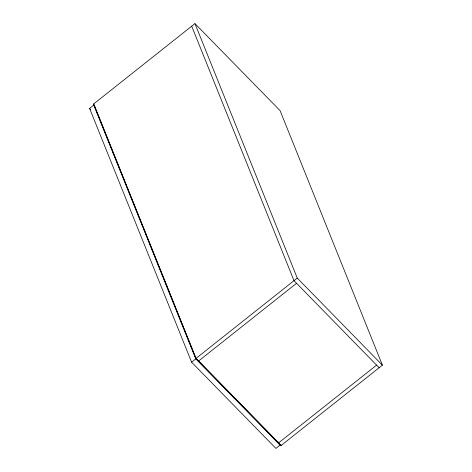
<?xml version="1.0" encoding="UTF-8"?>
<svg xmlns="http://www.w3.org/2000/svg" width="472" height="472" viewBox="0 0 472 472"><rect width="100%" height="100%" fill="white"/><g stroke="black" fill="none" stroke-linecap="round" stroke-linejoin="round"><path stroke-width="0.71" d="M194.954 23.6L93.627 103.982L195.927 358.466L281.076 445.538L382.403 365.157L280.102 110.672L194.954 23.6L297.26 278.085L382.403 365.157M279.524 443.733L280.073 445.096L275.913 448.4L191.62 362.201L89.597 108.407L93.757 105.108L94.784 106.159M195.927 358.466L297.26 278.085M191.62 362.201L195.78 358.897L93.757 105.108M198.482 361.08L296.558 283.283M376.591 365.127L278.521 442.925L278.102 441.88M379.146 367.741L294.003 280.669L191.697 26.184M89.597 108.407L90.624 109.463M281.182 445.45L196.039 358.378L93.733 103.893M195.78 358.897L280.073 445.096"/></g></svg>
